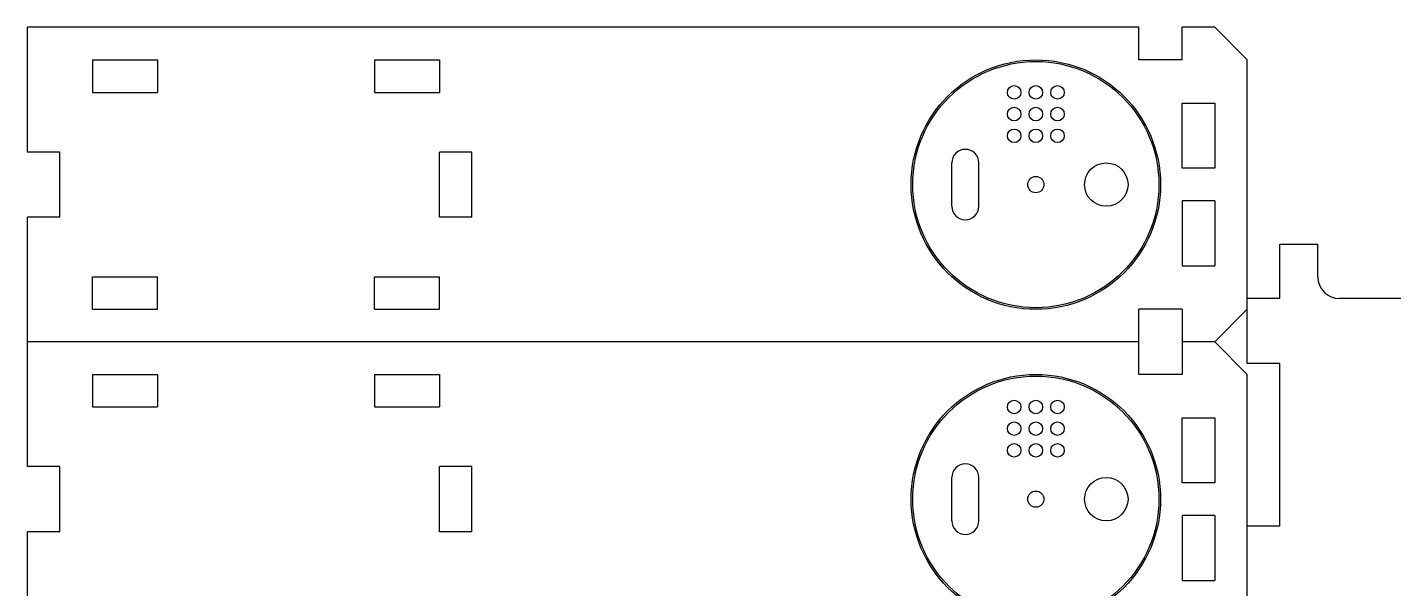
# Model space of a CAD drawing. Header units: millimetres. Extents: x -492 to -44, y 143 to 452.
# Drawn here: x -492 to -240, y 348.4 to 451.9 of the extents above; entities that cross this region are included whole.
import ezdxf

# ---------------------------------------------------------------- set-up
doc = ezdxf.new("R2010")
doc.units = ezdxf.units.MM

msp = doc.modelspace()

# ---------------------------------------------------------------- linework, layer by layer
at = {"color": 7, "linetype": 'Continuous', "lineweight": 25}
for p, q in [((-491.97, 428.95), (-491.97, 451.95)), ((-286.97, 451.95), (-491.97, 451.95)), ((-286.97, 445.95), (-286.97, 451.95)), ((-278.97, 445.95), (-278.97, 451.95)), ((-272.97, 451.95), (-278.97, 451.95)), ((-266.97, 445.95), (-272.97, 451.95)), ((-479.97, 445.95), (-467.97, 445.95)), ((-479.97, 445.95), (-479.97, 439.95)), ((-467.97, 445.95), (-467.97, 439.95)), ((-427.97, 445.95), (-415.97, 445.95)), ((-427.97, 445.95), (-427.97, 439.95)), ((-415.97, 445.95), (-415.97, 439.95)), ((-278.97, 445.95), (-286.97, 445.95)), ((-266.97, 389.95), (-266.97, 445.95)), ((-479.97, 439.95), (-467.97, 439.95)), ((-427.97, 439.95), (-415.97, 439.95)), ((-278.97, 437.95), (-272.97, 437.95)), ((-278.97, 425.95), (-278.97, 437.95)), ((-272.97, 437.95), (-272.97, 425.95)), ((-485.97, 428.95), (-491.97, 428.95)), ((-485.97, 416.95), (-485.97, 428.95)), ((-409.97, 428.95), (-415.97, 428.95)), ((-415.97, 416.95), (-415.97, 428.95)), ((-409.97, 416.95), (-409.97, 428.95)), ((-321.47, 418.95), (-321.47, 426.95)), ((-316.47, 418.95), (-316.47, 426.95)), ((-272.97, 425.95), (-278.97, 425.95)), ((-278.97, 419.95), (-278.97, 407.95)), ((-272.97, 419.95), (-278.97, 419.95)), ((-272.97, 419.95), (-272.97, 407.95)), ((-491.97, 370.95), (-491.97, 416.95)), ((-485.97, 416.95), (-491.97, 416.95)), ((-409.97, 416.95), (-415.97, 416.95)), ((-260.97, 401.95), (-260.97, 411.95)), ((-260.97, 411.95), (-253.97, 411.95)), ((-253.97, 405.95), (-253.97, 411.95)), ((-479.97, 405.95), (-467.97, 405.95)), ((-479.97, 399.95), (-479.97, 405.95)), ((-467.97, 399.95), (-467.97, 405.95)), ((-427.97, 405.95), (-415.97, 405.95)), ((-427.97, 399.95), (-427.97, 405.95)), ((-415.97, 399.95), (-415.97, 405.95)), ((-278.97, 407.95), (-272.97, 407.95)), ((-260.97, 401.95), (-266.97, 401.95)), ((-237.97, 401.95), (-249.97, 401.95)), ((-479.97, 399.95), (-467.97, 399.95)), ((-427.97, 399.95), (-415.97, 399.95)), ((-286.97, 387.95), (-286.97, 399.95)), ((-278.97, 399.95), (-286.97, 399.95)), ((-278.97, 399.95), (-278.97, 387.95)), ((-272.97, 393.95), (-266.97, 399.95)), ((-286.97, 393.95), (-491.97, 393.95)), ((-272.97, 393.95), (-278.97, 393.95)), ((-266.97, 387.95), (-272.97, 393.95)), ((-260.97, 389.95), (-266.97, 389.95)), ((-260.97, 359.95), (-260.97, 389.95)), ((-479.97, 387.95), (-467.97, 387.95)), ((-479.97, 387.95), (-479.97, 381.95)), ((-467.97, 387.95), (-467.97, 381.95)), ((-427.97, 387.95), (-415.97, 387.95)), ((-427.97, 387.95), (-427.97, 381.95)), ((-415.97, 387.95), (-415.97, 381.95)), ((-278.97, 387.95), (-286.97, 387.95)), ((-266.97, 341.95), (-266.97, 387.95)), ((-479.97, 381.95), (-467.97, 381.95)), ((-427.97, 381.95), (-415.97, 381.95)), ((-278.97, 379.95), (-272.97, 379.95)), ((-278.97, 367.95), (-278.97, 379.95)), ((-272.97, 379.95), (-272.97, 367.95)), ((-485.97, 370.95), (-491.97, 370.95)), ((-485.97, 358.95), (-485.97, 370.95)), ((-409.97, 370.95), (-415.97, 370.95)), ((-415.97, 358.95), (-415.97, 370.95)), ((-409.97, 358.95), (-409.97, 370.95)), ((-321.47, 360.95), (-321.47, 368.95)), ((-316.47, 360.95), (-316.47, 368.95)), ((-272.97, 367.95), (-278.97, 367.95)), ((-278.97, 361.95), (-278.97, 349.95)), ((-272.97, 361.95), (-278.97, 361.95)), ((-272.97, 361.95), (-272.97, 349.95)), ((-491.97, 142.95), (-491.97, 358.95)), ((-485.97, 358.95), (-491.97, 358.95)), ((-409.97, 358.95), (-415.97, 358.95)), ((-260.97, 359.95), (-266.97, 359.95)), ((-278.97, 349.95), (-272.97, 349.95))]:
    msp.add_line(p, q, dxfattribs=at)
for centre, radius in [((-305.97, 422.95), 23), ((-305.97, 422.95), 22.7), ((-309.97, 439.95), 1.25), ((-305.97, 439.95), 1.25), ((-301.97, 439.95), 1.25), ((-309.97, 435.95), 1.25), ((-305.97, 435.95), 1.25), ((-301.97, 435.95), 1.25), ((-309.97, 431.95), 1.25), ((-305.97, 431.95), 1.25), ((-301.97, 431.95), 1.25), ((-292.97, 422.95), 4), ((-305.97, 422.95), 1.5), ((-305.97, 364.95), 23), ((-305.97, 364.95), 22.7), ((-309.97, 381.95), 1.25), ((-305.97, 381.95), 1.25), ((-301.97, 381.95), 1.25), ((-309.97, 377.95), 1.25), ((-305.97, 377.95), 1.25), ((-301.97, 377.95), 1.25), ((-309.97, 373.95), 1.25), ((-305.97, 373.95), 1.25), ((-301.97, 373.95), 1.25), ((-292.97, 364.95), 4), ((-305.97, 364.95), 1.5)]:
    msp.add_circle(centre, radius, dxfattribs=at)
for centre, radius, start, end in [((-318.97, 426.95), 2.5, 0, 180), ((-318.97, 418.95), 2.5, 180, 0), ((-249.97, 405.95), 4, 180, 270), ((-318.97, 368.95), 2.5, 0, 180), ((-318.97, 360.95), 2.5, 180, 0)]:
    msp.add_arc(centre, radius, start, end, dxfattribs=at)

doc.saveas('drawing.dxf')
